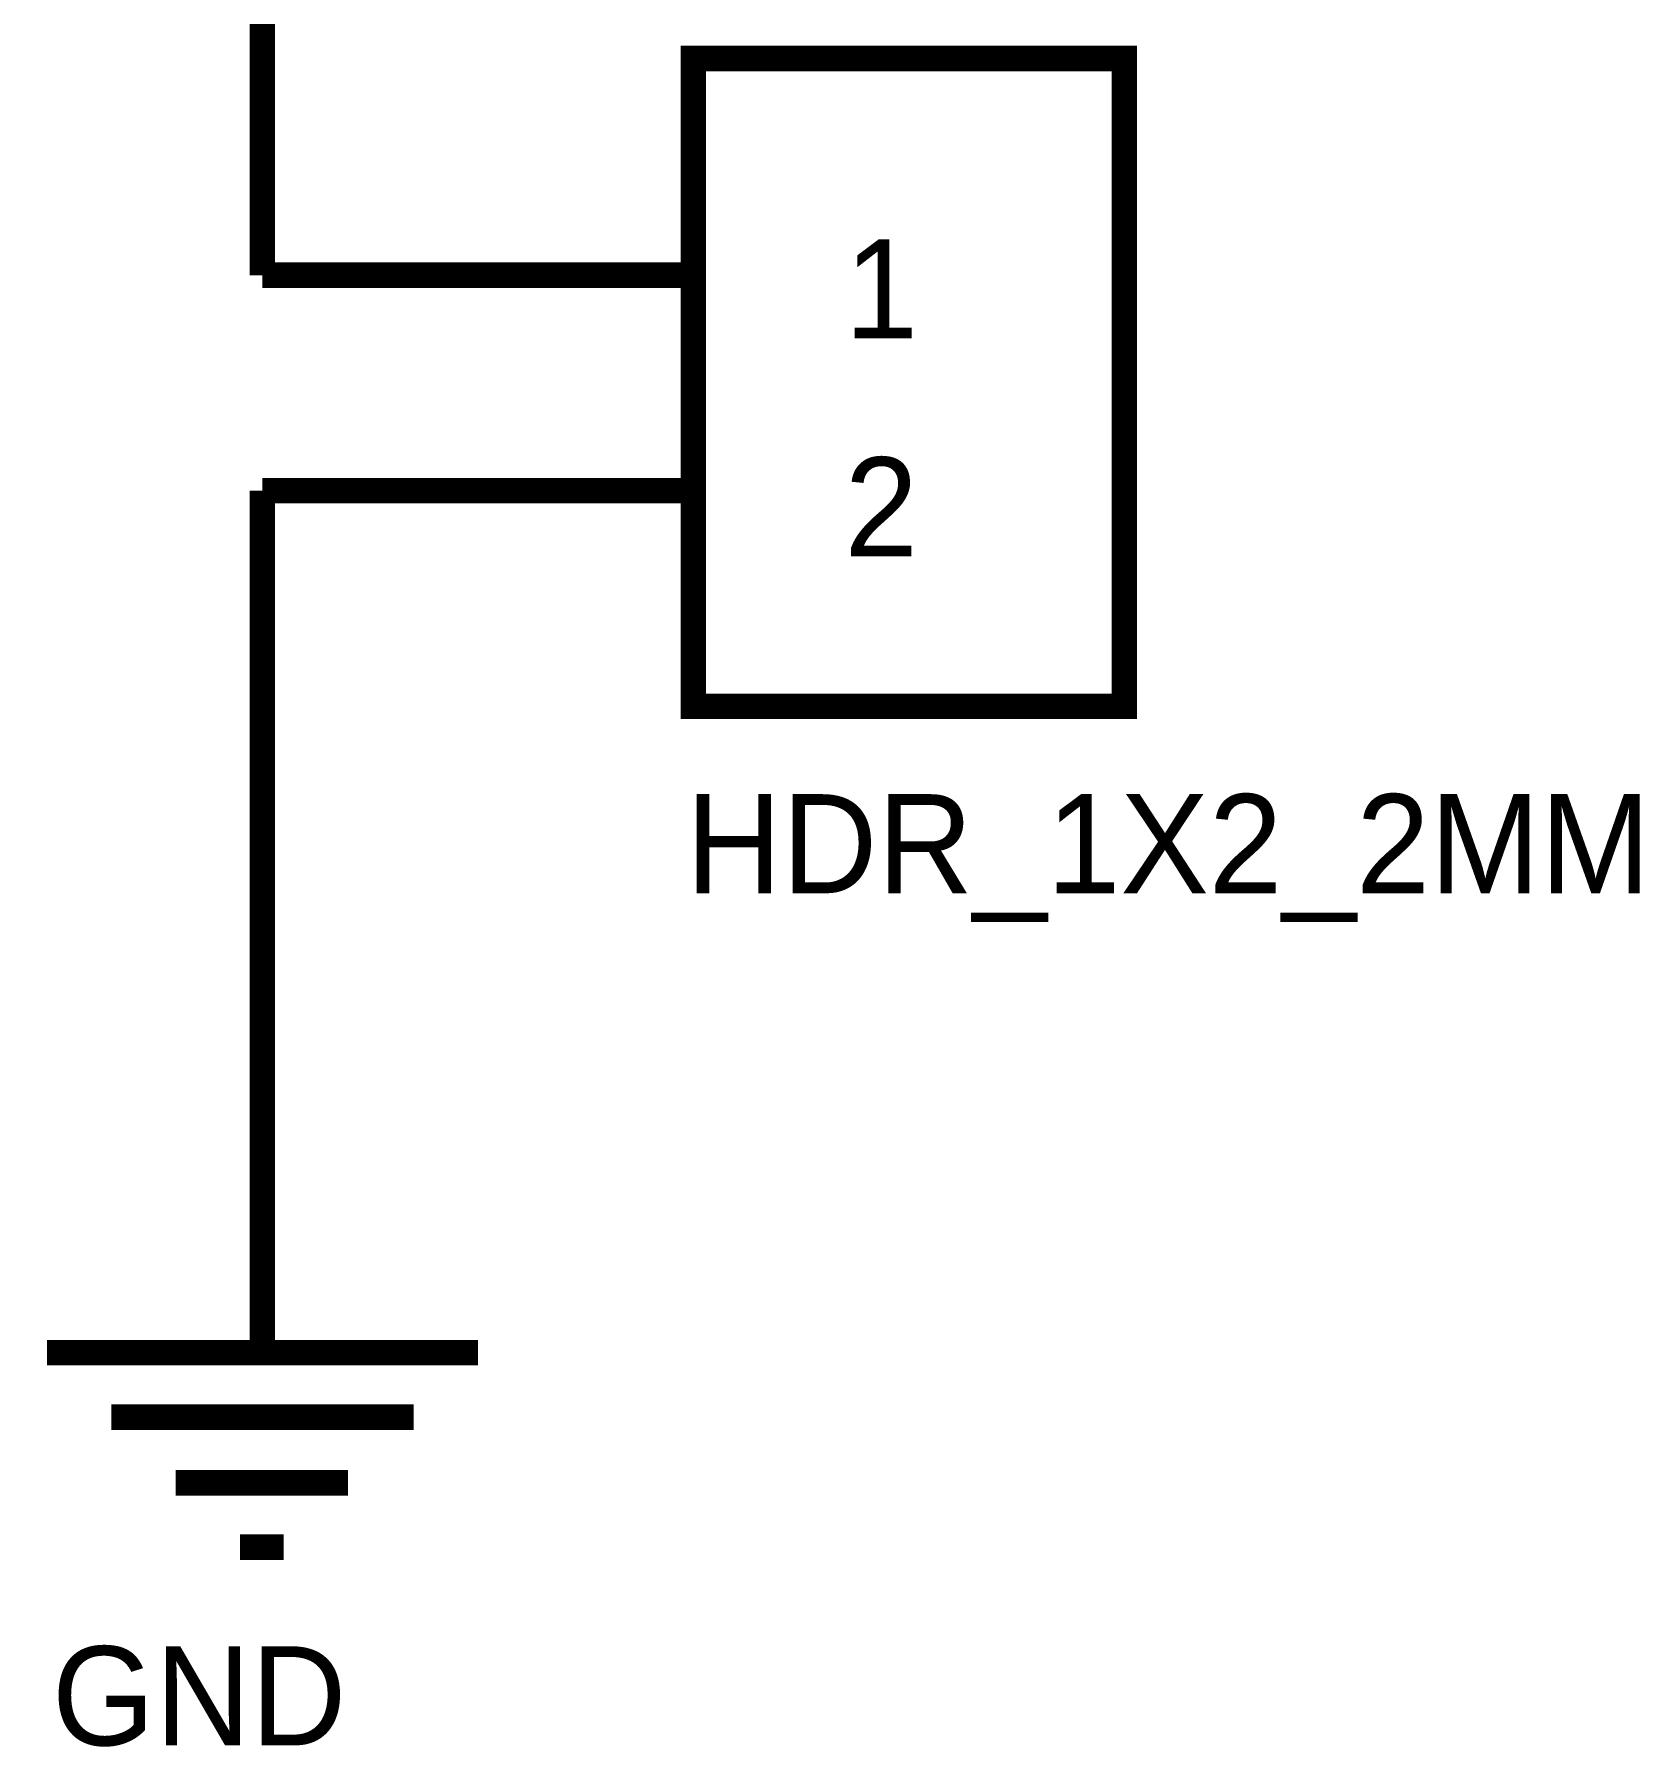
# Model space of a CAD drawing. Header units: inches. Extents: x 0 to 31.5, y 0 to 22.3.
# Drawn here: x 14.295 to 15.039, y 17.117 to 17.911 of the extents above; entities that cross this region are included whole.
import ezdxf

# ---------------------------------------------------------------- set-up
doc = ezdxf.new("R2010")
doc.units = ezdxf.units.IN
doc.header["$MEASUREMENT"] = 0
doc.layers.add('Sheet', color=255, linetype='Continuous')

msp = doc.modelspace()

# ---------------------------------------------------------------- linework, layer by layer
at = {"layer": 'Sheet'}
for points in [[(14.40075, 17.79946, 0.0118, 0.0118, 0), (14.40075, 18.49949, 0.0118, 0.0118, 0)], [(14.60056, 17.79946, 0.0118, 0.0118, 0), (14.40075, 17.79946, 0.0118, 0.0118, 0)], [(14.60056, 17.69953, 0.0118, 0.0118, 0), (14.40075, 17.69953, 0.0118, 0.0118, 0)], [(14.40075, 17.69953, 0.0118, 0.0118, 0), (14.40075, 17.39977, 0.0118, 0.0118, 0)], [(14.40075, 17.39977, 0.0118, 0.0118, 0), (14.40075, 17.29984, 0.0118, 0.0118, 0)], [(14.30085, 17.29984, 0.0118, 0.0118, 0), (14.50066, 17.29984, 0.0118, 0.0118, 0)], [(14.33071, 17.26998, 0.0118, 0.0118, 0), (14.4708, 17.26998, 0.0118, 0.0118, 0)], [(14.36056, 17.23954, 0.0118, 0.0118, 0), (14.44037, 17.23954, 0.0118, 0.0118, 0)], [(14.39042, 17.20968, 0.0118, 0.0118, 0), (14.41052, 17.20968, 0.0118, 0.0118, 0)]]:
    msp.add_lwpolyline(points, format="xyseb", dxfattribs=at)
for points in [[(14.60056, 17.89995, 0.0118, 0.0118, 0), (14.80036, 17.89995, 0.0118, 0.0118, 0), (14.80036, 17.59961, 0.0118, 0.0118, 0), (14.60056, 17.59961, 0.0118, 0.0118, 0), (14.60056, 17.89995, 0.0118, 0.0118, 0)], [(14.60056, 17.89995, 0.0039, 0.0039, 0), (14.60056, 17.59961, 0.0039, 0.0039, 0), (14.80036, 17.59961, 0.0039, 0.0039, 0), (14.80036, 17.89995, 0.0039, 0.0039, 0), (14.60056, 17.89995, 0.0039, 0.0039, 0), (14.60056, 17.89995, 0.0039, 0.0039, 0)]]:
    msp.add_lwpolyline(points, format="xyseb", close=True, dxfattribs=at)

# ---------------------------------------------------------------- texts
for s, height, p in [('1', 0.04594, (14.6706, 17.77017)), ('2', 0.04594, (14.6706, 17.6691)), ('HDR_1X2_2MM', 0.0459415, (14.59711, 17.5129)), ('GND', 0.045941, (14.30315, 17.1178))]:
    msp.add_text(s, height=height, dxfattribs=at).set_placement(p)

doc.saveas('drawing.dxf')
